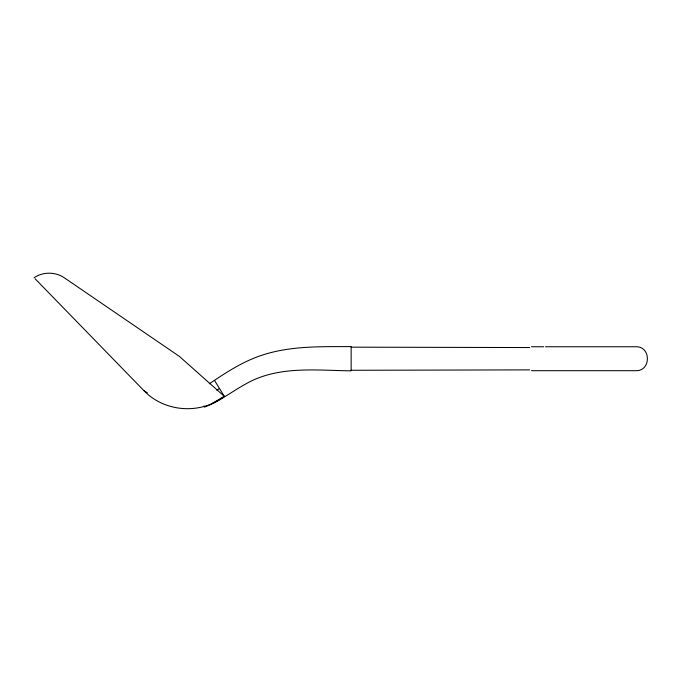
<?xml version="1.0" encoding="UTF-8"?>
<svg xmlns="http://www.w3.org/2000/svg" width="682" height="682" viewBox="0 0 682 682"><rect width="100%" height="100%" fill="white"/><g stroke="black" fill="none" stroke-linecap="round" stroke-linejoin="round"><path stroke-width="1.02" d="M209.314 383.804C226.1 372.474 243.21 361.204 262.672 354.99C291.257 345.689 321.486 346.712 351.145 346.601L351.145 370.838C315.749 370.445 277.514 365.441 245.392 384.188C231.641 391.681 219.178 401.664 204.404 407.128L203.986 405.918M216.825 390.24L219.476 388.493M34.1 277.719C43.009 271.658 55.293 271.709 64.219 277.719L179.417 356.422L224.293 396.327C200.815 414.775 164.788 412.295 144.064 390.803L35.106 278.75M211.718 403.642L224.293 396.327M531.431 346.754L543.707 346.754M545.523 346.754L635.675 346.754C651.293 346.013 651.293 371.426 635.675 370.693L531.431 370.693M351.145 347.164L529.684 347.556M351.145 370.275L529.684 369.883M144.064 390.803L147.44 392.789M214.489 380.377L224.463 396.609"/></g></svg>
